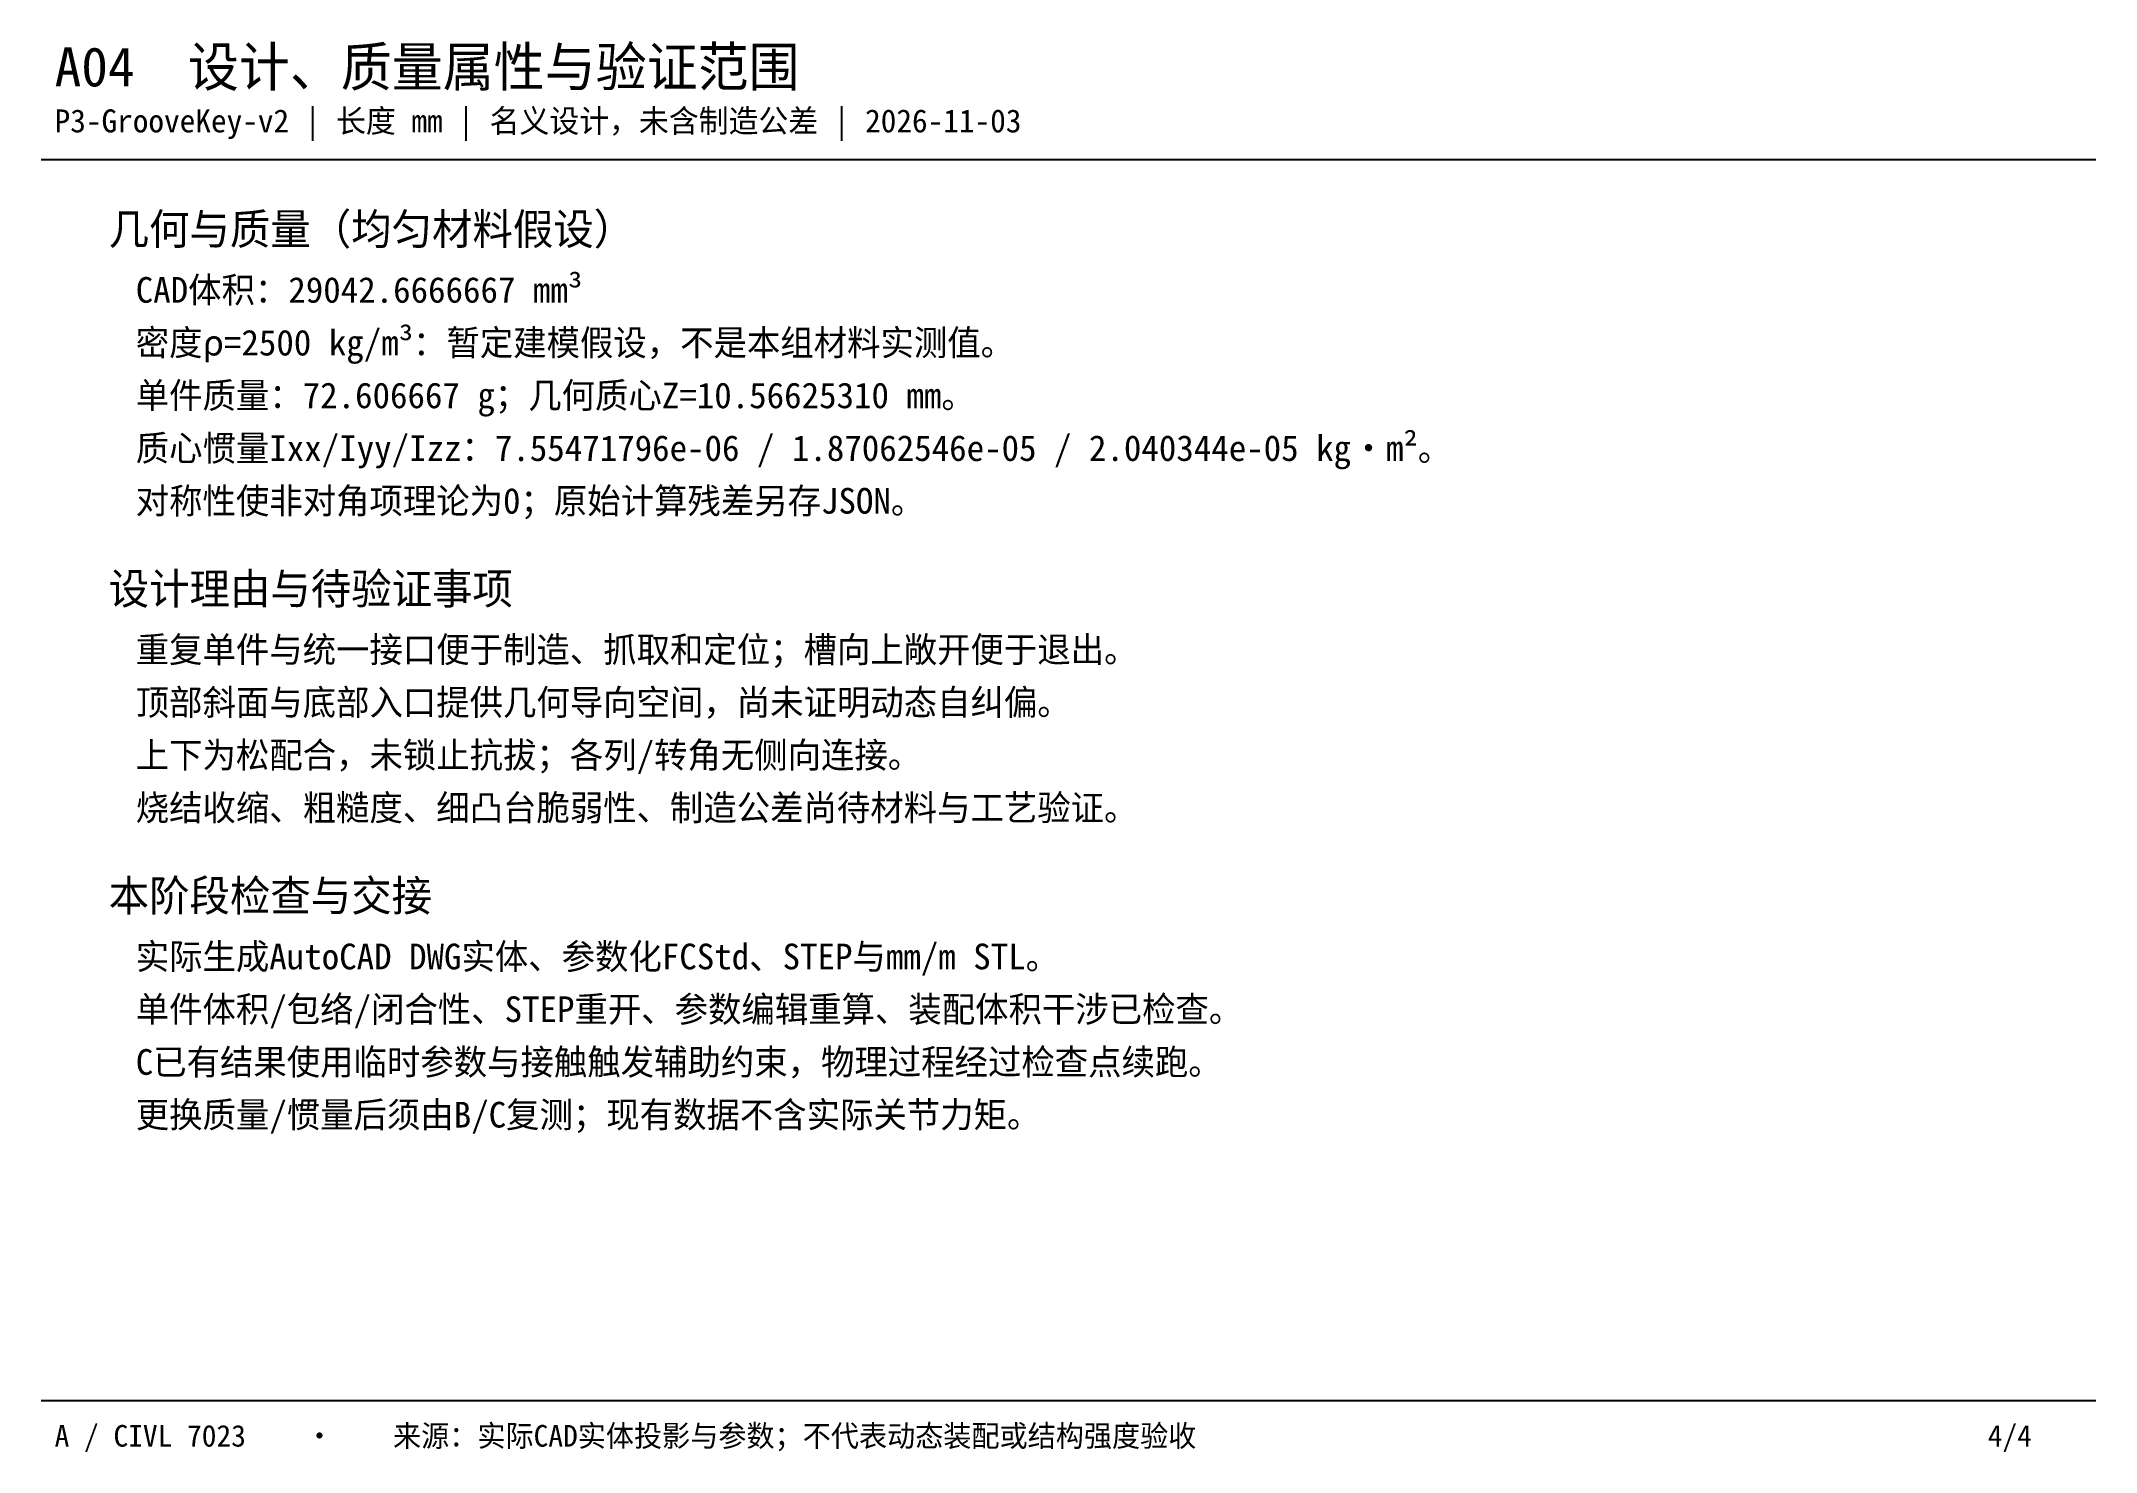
# Model space of a CAD drawing. Header units: millimetres. Extents: x 5 to 195, y 4 to 134.
import ezdxf

# ---------------------------------------------------------------- set-up
doc = ezdxf.new("R2010")
doc.units = ezdxf.units.MM

msp = doc.modelspace()

# ---------------------------------------------------------------- linework, layer by layer
at = {"layer": 'GEOMETRY'}
for p, q in [((5, 123.5), (195, 123.5)), ((5, 8.75), (195, 8.75))]:
    msp.add_line(p, q, dxfattribs=at)

# ---------------------------------------------------------------- texts
at = {"layer": 'TEXT'}
for s, height, p in [('A04  设计、质量属性与验证范围', 3.625, (6.25, 130.25)), ('P3-GrooveKey-v2 | 长度 mm | 名义设计，未含制造公差 | 2026-11-03', 2.125, (6.25, 126)), ('几何与质量（均匀材料假设）', 2.875, (11.25, 115.625)), ('CAD体积：29042.6666667 mm³', 2.375, (13.75, 110.25)), ('密度ρ=2500 kg/m³：暂定建模假设，不是本组材料实测值。', 2.375, (13.75, 105.375)), ('单件质量：72.606667 g；几何质心Z=10.56625310 mm。', 2.375, (13.75, 100.5)), ('质心惯量Ixx/Iyy/Izz：7.55471796e-06 / 1.87062546e-05 / 2.040344e-05 kg·m²。', 2.375, (13.75, 95.625)), ('对称性使非对角项理论为0；原始计算残差另存JSON。', 2.375, (13.75, 90.75)), ('设计理由与待验证事项', 2.875, (11.25, 82.375)), ('重复单件与统一接口便于制造、抓取和定位；槽向上敞开便于退出。', 2.375, (13.75, 77)), ('顶部斜面与底部入口提供几何导向空间，尚未证明动态自纠偏。', 2.375, (13.75, 72.125)), ('上下为松配合，未锁止抗拔；各列/转角无侧向连接。', 2.375, (13.75, 67.25)), ('烧结收缩、粗糙度、细凸台脆弱性、制造公差尚待材料与工艺验证。', 2.375, (13.75, 62.375)), ('本阶段检查与交接', 2.875, (11.25, 54)), ('实际生成AutoCAD DWG实体、参数化FCStd、STEP与mm/m STL。', 2.375, (13.75, 48.625)), ('单件体积/包络/闭合性、STEP重开、参数编辑重算、装配体积干涉已检查。', 2.375, (13.75, 43.75)), ('C已有结果使用临时参数与接触触发辅助约束，物理过程经过检查点续跑。', 2.375, (13.75, 38.875)), ('更换质量/惯量后须由B/C复测；现有数据不含实际关节力矩。', 2.375, (13.75, 34)), ('A / CIVL 7023    ·    来源：实际CAD实体投影与参数；不代表动态装配或结构强度验收', 2, (6.25, 4.5)), ('4/4', 2, (185, 4.5))]:
    msp.add_text(s, height=height, dxfattribs=at).set_placement(p)

doc.saveas('drawing.dxf')
